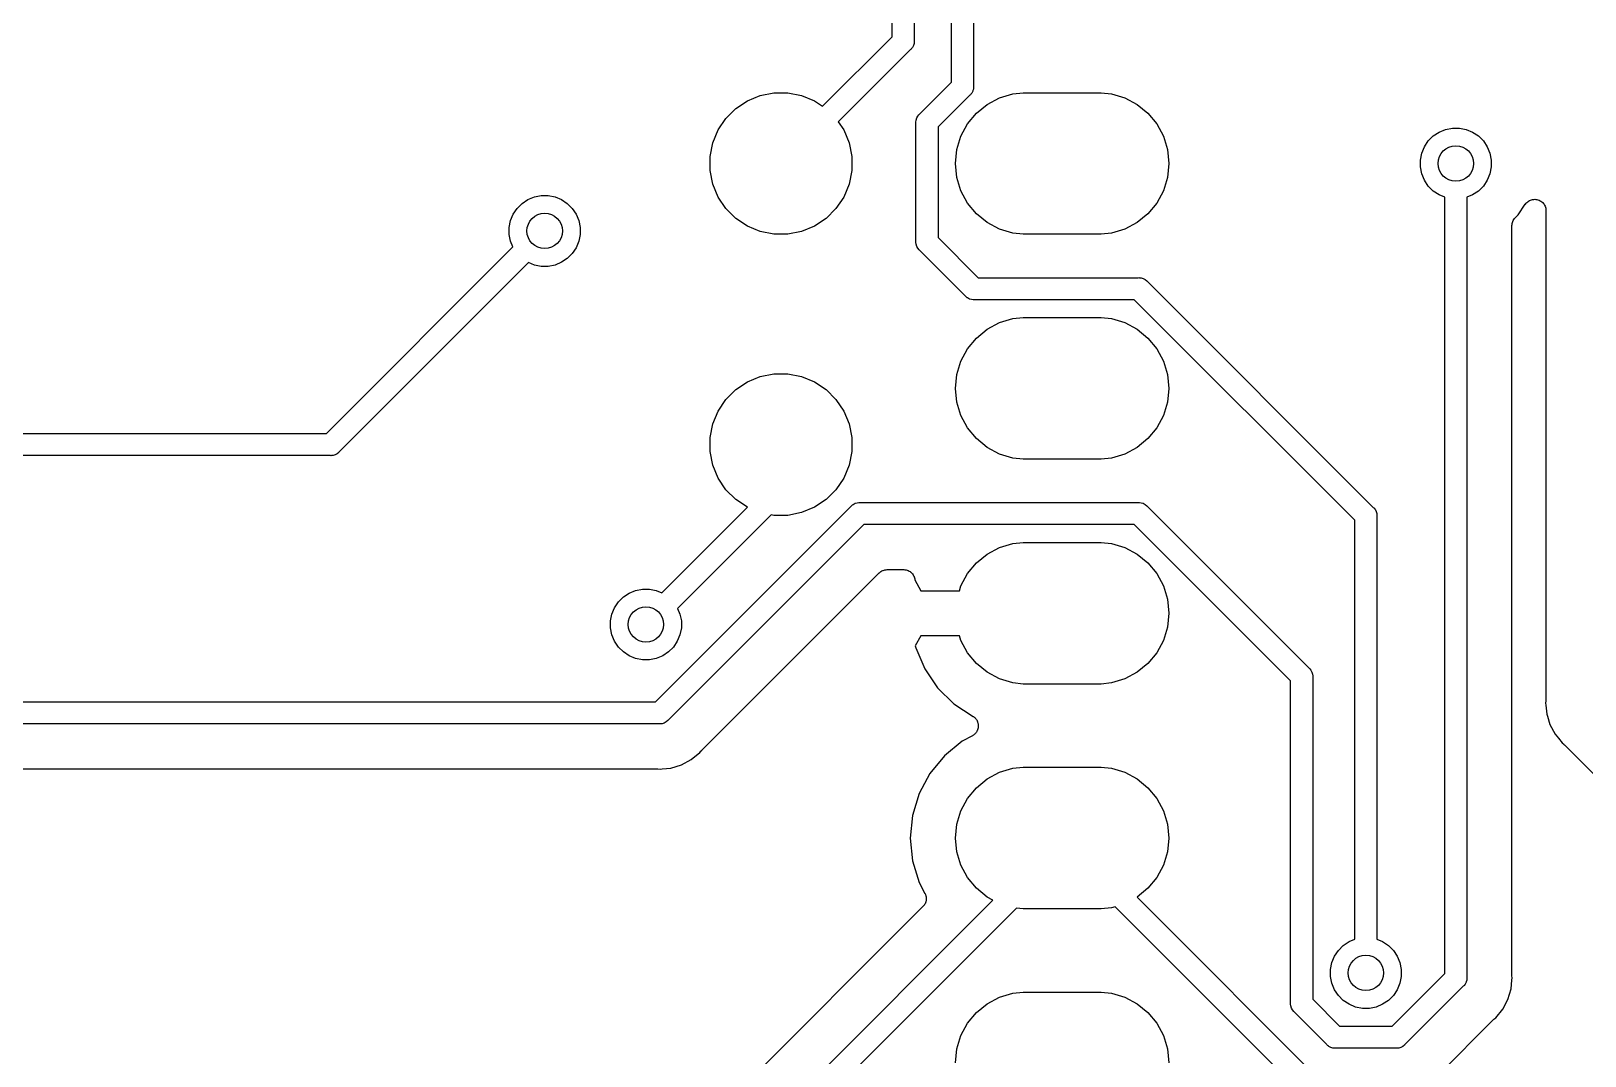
# Model space of a CAD drawing. Extents: x 19 to 115, y -142 to -17.
# Drawn here: x 77.26 to 94.8, y -130.73 to -119.15 of the extents above; entities that cross this region are included whole.
import ezdxf

# ---------------------------------------------------------------- set-up
doc = ezdxf.new("R2010")
doc.units = 0
doc.layers.add('BLACK', color=7, linetype='CONTINUOUS')

msp = doc.modelspace()

# ---------------------------------------------------------------- linework, layer by layer
at = {"layer": 'BLACK', "linetype": 'CONTINUOUS'}
for p, q in [((87.65, -119.732), (87.65, -107.811)), ((87.9, -107.857), (87.9, -119.778)), ((86.98, -119.218), (86.98, -108.512)), ((87.23, -108.466), (87.23, -119.264)), ((86.1958, -120.002), (86.98, -119.218)), ((87.23, -119.276), (87.2282, -119.294)), ((87.23, -119.264), (87.2306, -119.27)), ((87.2306, -119.27), (87.23, -119.276)), ((87.23, -119.276), (87.23, -119.276)), ((87.1891, -119.363), (86.3726, -120.179)), ((87.1938, -119.359), (87.1891, -119.363)), ((87.2011, -119.35), (87.1938, -119.359)), ((87.2094, -119.34), (87.2011, -119.35)), ((87.2211, -119.318), (87.2094, -119.34)), ((87.2282, -119.294), (87.2211, -119.318)), ((87.2211, -119.318), (87.2211, -119.318)), ((87.2909, -120.091), (87.65, -119.732)), ((87.8982, -119.809), (87.893, -119.826)), ((87.9, -119.79), (87.8982, -119.809)), ((87.9, -119.778), (87.9006, -119.784)), ((87.9006, -119.784), (87.9, -119.79)), ((87.9, -119.79), (87.9, -119.79)), ((85.215, -120.029), (85.3461, -119.941)), ((85.3461, -119.941), (85.4916, -119.881)), ((85.4916, -119.881), (85.6462, -119.85)), ((85.6462, -119.85), (85.8038, -119.85)), ((85.8038, -119.85), (85.9584, -119.881)), ((85.9584, -119.881), (86.1039, -119.941)), ((86.1039, -119.941), (86.1958, -120.002)), ((87.8591, -119.877), (87.5, -120.236)), ((87.8638, -119.873), (87.8591, -119.877)), ((87.8677, -119.868), (87.8638, -119.873)), ((87.8794, -119.854), (87.8677, -119.868)), ((87.8677, -119.868), (87.8677, -119.868)), ((87.891, -119.832), (87.8794, -119.854)), ((87.893, -119.826), (87.891, -119.832)), ((87.9316, -120.082), (88.0534, -119.982)), ((88.0534, -119.982), (88.1924, -119.907)), ((88.1924, -119.907), (88.3432, -119.862)), ((88.3432, -119.862), (88.4607, -119.85)), ((88.4607, -119.85), (89.3393, -119.85)), ((89.3393, -119.85), (89.4568, -119.862)), ((89.4568, -119.862), (89.6076, -119.907)), ((89.6076, -119.907), (89.7466, -119.982)), ((89.7466, -119.982), (89.8684, -120.082)), ((85.016, -120.271), (85.1036, -120.14)), ((85.1036, -120.14), (85.215, -120.029)), ((87.2494, -120.184), (87.2518, -120.16)), ((87.2518, -120.16), (87.2589, -120.136)), ((87.2589, -120.136), (87.2706, -120.114)), ((87.2706, -120.114), (87.2823, -120.1)), ((87.2823, -120.1), (87.2862, -120.095)), ((87.2823, -120.1), (87.2823, -120.1)), ((87.2862, -120.095), (87.2909, -120.091)), ((87.8316, -120.203), (87.9316, -120.082)), ((89.8684, -120.082), (89.9684, -120.203)), ((84.9557, -120.417), (85.016, -120.271)), ((86.3726, -120.179), (86.434, -120.271)), ((86.434, -120.271), (86.4943, -120.417)), ((87.25, -120.19), (87.2494, -120.184)), ((87.25, -121.532), (87.25, -120.19)), ((87.5, -120.236), (87.5, -121.486)), ((87.7116, -120.493), (87.7573, -120.342)), ((87.7573, -120.342), (87.8316, -120.203)), ((89.9684, -120.203), (90.0427, -120.342)), ((90.0427, -120.342), (90.0884, -120.493)), ((93.0343, -120.395), (93.09, -120.339)), ((93.09, -120.339), (93.1555, -120.296)), ((93.1555, -120.296), (93.2283, -120.265)), ((93.2283, -120.265), (93.3056, -120.25)), ((93.3056, -120.25), (93.3844, -120.25)), ((93.3844, -120.25), (93.4617, -120.265)), ((93.4617, -120.265), (93.5345, -120.296)), ((93.5345, -120.296), (93.6, -120.339)), ((93.6, -120.339), (93.6557, -120.395)), ((84.925, -120.571), (84.9557, -120.417)), ((86.4943, -120.417), (86.525, -120.571)), ((87.6961, -120.65), (87.7116, -120.493)), ((90.0884, -120.493), (90.1039, -120.65)), ((92.9604, -120.533), (92.9905, -120.461)), ((92.9905, -120.461), (93.0343, -120.395)), ((93.6557, -120.395), (93.6995, -120.461)), ((93.6995, -120.461), (93.7296, -120.533)), ((84.925, -120.729), (84.925, -120.571)), ((86.525, -120.571), (86.525, -120.729)), ((87.7116, -120.807), (87.6961, -120.65)), ((90.1039, -120.65), (90.0884, -120.807)), ((92.945, -120.611), (92.9604, -120.533)), ((92.945, -120.689), (92.945, -120.611)), ((92.9604, -120.767), (92.945, -120.689)), ((93.7296, -120.533), (93.745, -120.611)), ((93.745, -120.689), (93.7296, -120.767)), ((93.745, -120.611), (93.745, -120.689)), ((84.9557, -120.883), (84.925, -120.729)), ((86.525, -120.729), (86.4943, -120.883)), ((87.7573, -120.958), (87.7116, -120.807)), ((90.0884, -120.807), (90.0427, -120.958)), ((92.9905, -120.839), (92.9604, -120.767)), ((93.0343, -120.905), (92.9905, -120.839)), ((93.6995, -120.839), (93.6557, -120.905)), ((93.7296, -120.767), (93.6995, -120.839)), ((82.8685, -121.058), (82.9413, -121.027)), ((82.9413, -121.027), (83.0186, -121.012)), ((83.0186, -121.012), (83.0974, -121.012)), ((83.0974, -121.012), (83.1747, -121.027)), ((83.1747, -121.027), (83.2475, -121.058)), ((85.016, -121.029), (84.9557, -120.883)), ((85.1036, -121.16), (85.016, -121.029)), ((86.434, -121.029), (86.3464, -121.16)), ((86.4943, -120.883), (86.434, -121.029)), ((87.8316, -121.097), (87.7573, -120.958)), ((90.0427, -120.958), (89.9684, -121.097)), ((93.09, -120.961), (93.0343, -120.905)), ((93.1555, -121.004), (93.09, -120.961)), ((93.22, -121.031), (93.1555, -121.004)), ((93.22, -129.799), (93.22, -121.031)), ((93.5345, -121.004), (93.47, -121.031)), ((93.47, -121.031), (93.47, -129.845)), ((93.6, -120.961), (93.5345, -121.004)), ((93.6557, -120.905), (93.6, -120.961)), ((82.7035, -121.223), (82.7473, -121.157)), ((82.7473, -121.157), (82.803, -121.101)), ((82.803, -121.101), (82.8685, -121.058)), ((83.2475, -121.058), (83.313, -121.101)), ((83.313, -121.101), (83.3687, -121.157)), ((83.3687, -121.157), (83.4125, -121.223)), ((85.215, -121.271), (85.1036, -121.16)), ((86.3464, -121.16), (86.235, -121.271)), ((87.9316, -121.218), (87.8316, -121.097)), ((88.0534, -121.318), (87.9316, -121.218)), ((89.8684, -121.218), (89.7466, -121.318)), ((89.9684, -121.097), (89.8684, -121.218)), ((94.0503, -121.229), (94.1294, -121.11)), ((94.1294, -121.11), (94.1302, -121.109)), ((94.1302, -121.109), (94.1302, -121.109)), ((94.1302, -121.109), (94.1302, -121.109)), ((94.1302, -121.109), (94.1304, -121.109)), ((94.1304, -121.109), (94.1384, -121.099)), ((94.1384, -121.099), (94.1461, -121.09)), ((94.1461, -121.09), (94.1463, -121.09)), ((94.1463, -121.09), (94.1464, -121.09)), ((94.1464, -121.09), (94.1559, -121.082)), ((94.1559, -121.082), (94.1654, -121.075)), ((94.1654, -121.075), (94.1656, -121.075)), ((94.1656, -121.075), (94.1657, -121.075)), ((94.1657, -121.075), (94.1765, -121.069)), ((94.1765, -121.069), (94.1874, -121.063)), ((94.1874, -121.063), (94.1876, -121.063)), ((94.1876, -121.063), (94.1877, -121.063)), ((94.1877, -121.063), (94.1995, -121.06)), ((94.1995, -121.06), (94.2112, -121.056)), ((94.2112, -121.056), (94.2114, -121.056)), ((94.2114, -121.056), (94.2115, -121.056)), ((94.2115, -121.056), (94.2237, -121.055)), ((94.2237, -121.055), (94.2359, -121.054)), ((94.2359, -121.054), (94.236, -121.054)), ((94.236, -121.054), (94.2362, -121.054)), ((94.2362, -121.054), (94.2482, -121.055)), ((94.2482, -121.055), (94.2605, -121.057)), ((94.2605, -121.057), (94.2607, -121.057)), ((94.2607, -121.057), (94.2609, -121.057)), ((94.2609, -121.057), (94.2723, -121.06)), ((94.2723, -121.06), (94.2842, -121.064)), ((94.2842, -121.064), (94.2844, -121.064)), ((94.2844, -121.064), (94.2845, -121.064)), ((94.2845, -121.064), (94.2951, -121.07)), ((94.2951, -121.07), (94.306, -121.076)), ((94.306, -121.076), (94.3061, -121.076)), ((94.3061, -121.076), (94.3063, -121.076)), ((94.3063, -121.076), (94.3156, -121.084)), ((94.3156, -121.084), (94.3251, -121.091)), ((94.3251, -121.091), (94.3252, -121.092)), ((94.3252, -121.092), (94.3253, -121.092)), ((94.3253, -121.092), (94.3329, -121.101)), ((94.3329, -121.101), (94.3408, -121.111)), ((94.3408, -121.111), (94.3409, -121.111)), ((94.3409, -121.111), (94.341, -121.111)), ((94.341, -121.111), (94.3466, -121.122)), ((94.3466, -121.122), (94.3524, -121.133)), ((94.3524, -121.133), (94.3525, -121.133)), ((94.3525, -121.133), (94.3525, -121.133)), ((94.3525, -121.133), (94.356, -121.145)), ((94.356, -121.145), (94.3596, -121.156)), ((94.3596, -121.156), (94.3596, -121.156)), ((94.3596, -121.156), (94.3596, -121.157)), ((94.3596, -121.157), (94.3608, -121.169)), ((94.3608, -121.169), (94.362, -121.181)), ((94.362, -121.181), (94.362, -126.708)), ((82.658, -121.373), (82.6734, -121.295)), ((82.658, -121.451), (82.658, -121.373)), ((82.6734, -121.295), (82.7035, -121.223)), ((83.4125, -121.223), (83.4426, -121.295)), ((83.4426, -121.295), (83.458, -121.373)), ((83.458, -121.373), (83.458, -121.451)), ((85.3461, -121.359), (85.215, -121.271)), ((85.4916, -121.419), (85.3461, -121.359)), ((86.1039, -121.359), (85.9584, -121.419)), ((86.235, -121.271), (86.1039, -121.359)), ((88.1924, -121.393), (88.0534, -121.318)), ((88.3432, -121.438), (88.1924, -121.393)), ((89.6076, -121.393), (89.4568, -121.438)), ((89.7466, -121.318), (89.6076, -121.393)), ((93.978, -121.352), (93.9793, -121.34)), ((93.978, -121.353), (93.978, -121.352)), ((93.978, -121.354), (93.978, -121.353)), ((93.978, -121.353), (93.978, -121.353)), ((93.978, -121.353), (93.978, -121.353)), ((93.978, -129.814), (93.978, -121.354)), ((93.9793, -121.34), (93.9805, -121.329)), ((93.9805, -121.329), (93.9807, -121.328)), ((93.9807, -121.328), (93.9808, -121.327)), ((93.9808, -121.327), (93.9843, -121.316)), ((93.9843, -121.316), (93.9878, -121.305)), ((93.9878, -121.305), (93.9881, -121.304)), ((93.9881, -121.304), (93.9883, -121.304)), ((93.9883, -121.304), (93.9939, -121.293)), ((93.9939, -121.293), (93.9995, -121.283)), ((93.9995, -121.283), (93.9999, -121.283)), ((93.9999, -121.283), (94.0002, -121.282)), ((94.0002, -121.282), (94.0077, -121.273)), ((94.0077, -121.273), (94.0152, -121.264)), ((94.0152, -121.264), (94.0503, -121.229)), ((82.6734, -121.529), (82.658, -121.451)), ((82.7001, -121.593), (82.6734, -121.529)), ((83.4426, -121.529), (83.4125, -121.601)), ((83.458, -121.451), (83.4426, -121.529)), ((85.6462, -121.45), (85.4916, -121.419)), ((85.8038, -121.45), (85.6462, -121.45)), ((85.9584, -121.419), (85.8038, -121.45)), ((87.2494, -121.538), (87.25, -121.532)), ((87.25, -121.544), (87.2494, -121.538)), ((87.2518, -121.562), (87.25, -121.544)), ((87.25, -121.544), (87.25, -121.544)), ((87.2589, -121.586), (87.2518, -121.562)), ((87.5, -121.486), (87.9538, -121.94)), ((88.4607, -121.45), (88.3432, -121.438)), ((89.3393, -121.45), (88.4607, -121.45)), ((89.4568, -121.438), (89.3393, -121.45)), ((80.5932, -123.7), (82.7001, -121.593)), ((83.313, -121.723), (83.2475, -121.766)), ((83.3687, -121.667), (83.313, -121.723)), ((83.4125, -121.601), (83.3687, -121.667)), ((87.2706, -121.608), (87.2589, -121.586)), ((87.2862, -121.627), (87.2706, -121.608)), ((87.2909, -121.631), (87.2862, -121.627)), ((87.8093, -122.149), (87.2909, -121.631)), ((82.8769, -121.77), (80.7377, -123.909)), ((82.9413, -121.797), (82.8769, -121.77)), ((83.0186, -121.812), (82.9413, -121.797)), ((83.0974, -121.812), (83.0186, -121.812)), ((83.1747, -121.797), (83.0974, -121.812)), ((83.2475, -121.766), (83.1747, -121.797)), ((87.9538, -121.94), (89.7599, -121.94)), ((89.7599, -121.94), (89.766, -121.939)), ((89.766, -121.939), (89.7721, -121.94)), ((89.7721, -121.94), (89.7721, -121.94)), ((89.7721, -121.94), (89.7905, -121.942)), ((89.7905, -121.942), (89.8141, -121.949)), ((89.8141, -121.949), (89.8358, -121.961)), ((89.8358, -121.961), (89.8548, -121.976)), ((89.8548, -121.976), (89.8587, -121.981)), ((89.8587, -121.981), (92.4131, -124.535)), ((87.8132, -122.154), (87.8093, -122.149)), ((87.8179, -122.158), (87.8132, -122.154)), ((87.8294, -122.167), (87.8179, -122.158)), ((87.8179, -122.158), (87.8179, -122.158)), ((87.8322, -122.169), (87.8294, -122.167)), ((87.8539, -122.181), (87.8322, -122.169)), ((87.8775, -122.188), (87.8539, -122.181)), ((87.8959, -122.19), (87.8775, -122.188)), ((87.902, -122.191), (87.8959, -122.19)), ((87.8959, -122.19), (87.8959, -122.19)), ((87.9081, -122.19), (87.902, -122.191)), ((89.7142, -122.19), (87.9081, -122.19)), ((92.204, -124.68), (89.7142, -122.19)), ((88.0534, -122.522), (88.1924, -122.447)), ((88.1924, -122.447), (88.3432, -122.402)), ((88.3432, -122.402), (88.4607, -122.39)), ((88.4607, -122.39), (89.3393, -122.39)), ((89.3393, -122.39), (89.4568, -122.402)), ((89.4568, -122.402), (89.6076, -122.447)), ((89.6076, -122.447), (89.7466, -122.522)), ((87.8316, -122.743), (87.9316, -122.622)), ((87.9316, -122.622), (88.0534, -122.522)), ((89.7466, -122.522), (89.8684, -122.622)), ((89.8684, -122.622), (89.9684, -122.743)), ((87.7573, -122.882), (87.8316, -122.743)), ((89.9684, -122.743), (90.0427, -122.882)), ((87.7116, -123.033), (87.7573, -122.882)), ((90.0427, -122.882), (90.0884, -123.033)), ((85.215, -123.204), (85.3461, -123.116)), ((85.3461, -123.116), (85.4916, -123.056)), ((85.4916, -123.056), (85.6462, -123.025)), ((85.6462, -123.025), (85.8038, -123.025)), ((85.8038, -123.025), (85.9584, -123.056)), ((85.9584, -123.056), (86.1039, -123.116)), ((86.1039, -123.116), (86.235, -123.204)), ((87.6961, -123.19), (87.7116, -123.033)), ((90.0884, -123.033), (90.1039, -123.19)), ((85.016, -123.446), (85.1036, -123.315)), ((85.1036, -123.315), (85.215, -123.204)), ((86.235, -123.204), (86.3464, -123.315)), ((86.3464, -123.315), (86.434, -123.446)), ((87.7116, -123.347), (87.6961, -123.19)), ((90.1039, -123.19), (90.0884, -123.347)), ((84.9557, -123.592), (85.016, -123.446)), ((86.434, -123.446), (86.4943, -123.592)), ((87.7573, -123.498), (87.7116, -123.347)), ((87.8316, -123.637), (87.7573, -123.498)), ((90.0427, -123.498), (89.9684, -123.637)), ((90.0884, -123.347), (90.0427, -123.498)), ((84.925, -123.746), (84.9557, -123.592)), ((86.4943, -123.592), (86.525, -123.746)), ((87.9316, -123.758), (87.8316, -123.637)), ((89.9684, -123.637), (89.8684, -123.758)), ((76.3558, -123.7), (80.5932, -123.7)), ((84.925, -123.904), (84.925, -123.746)), ((86.525, -123.746), (86.525, -123.904)), ((88.0534, -123.858), (87.9316, -123.758)), ((89.8684, -123.758), (89.7466, -123.858)), ((80.6389, -123.95), (76.3558, -123.95)), ((80.645, -123.951), (80.6389, -123.95)), ((80.6511, -123.95), (80.645, -123.951)), ((80.6695, -123.948), (80.6511, -123.95)), ((80.6511, -123.95), (80.6511, -123.95)), ((80.6931, -123.941), (80.6695, -123.948)), ((80.7148, -123.929), (80.6931, -123.941)), ((80.7338, -123.914), (80.7148, -123.929)), ((80.7377, -123.909), (80.7338, -123.914)), ((84.9557, -124.058), (84.925, -123.904)), ((86.525, -123.904), (86.4943, -124.058)), ((88.1924, -123.933), (88.0534, -123.858)), ((88.3432, -123.978), (88.1924, -123.933)), ((88.4607, -123.99), (88.3432, -123.978)), ((89.3393, -123.99), (88.4607, -123.99)), ((89.4568, -123.978), (89.3393, -123.99)), ((89.6076, -123.933), (89.4568, -123.978)), ((89.7466, -123.858), (89.6076, -123.933)), ((85.016, -124.204), (84.9557, -124.058)), ((86.4943, -124.058), (86.434, -124.204)), ((85.1036, -124.335), (85.016, -124.204)), ((85.215, -124.446), (85.1036, -124.335)), ((86.3464, -124.335), (86.235, -124.446)), ((86.434, -124.204), (86.3464, -124.335)), ((84.3082, -126.73), (86.5173, -124.521)), ((84.3821, -125.499), (85.3469, -124.534)), ((85.3461, -124.534), (85.215, -124.446)), ((85.3469, -124.534), (85.3461, -124.534)), ((86.1039, -124.534), (85.9584, -124.594)), ((86.235, -124.446), (86.1039, -124.534)), ((86.5173, -124.521), (86.5212, -124.516)), ((86.5212, -124.516), (86.535, -124.505)), ((86.535, -124.505), (86.5402, -124.501)), ((86.5402, -124.501), (86.5619, -124.489)), ((86.5619, -124.489), (86.5855, -124.482)), ((86.5855, -124.482), (86.6039, -124.48)), ((86.6039, -124.48), (86.61, -124.479)), ((86.6039, -124.48), (86.6039, -124.48)), ((86.61, -124.479), (86.6161, -124.48)), ((86.6161, -124.48), (89.7599, -124.48)), ((89.7599, -124.48), (89.766, -124.479)), ((89.766, -124.479), (89.7721, -124.48)), ((89.7721, -124.48), (89.7721, -124.48)), ((89.7721, -124.48), (89.7905, -124.482)), ((89.7905, -124.482), (89.8141, -124.489)), ((89.8141, -124.489), (89.8358, -124.501)), ((89.8358, -124.501), (89.8548, -124.516)), ((89.8548, -124.516), (89.8587, -124.521)), ((89.8587, -124.521), (91.6881, -126.35)), ((92.4131, -124.535), (92.4178, -124.539)), ((92.4178, -124.539), (92.4217, -124.544)), ((92.4217, -124.544), (92.4334, -124.558)), ((85.6158, -124.619), (84.5589, -125.676)), ((85.6462, -124.625), (85.6158, -124.619)), ((85.8038, -124.625), (85.6462, -124.625)), ((85.9584, -124.594), (85.8038, -124.625)), ((92.204, -129.413), (92.204, -124.68)), ((92.4334, -124.558), (92.4368, -124.564)), ((92.4368, -124.564), (92.445, -124.58)), ((92.445, -124.58), (92.4522, -124.603)), ((92.4522, -124.603), (92.454, -124.622)), ((92.454, -124.622), (92.454, -124.622)), ((92.454, -124.622), (92.4546, -124.628)), ((92.4546, -124.628), (92.454, -124.634)), ((92.454, -124.634), (92.454, -129.413)), ((86.6618, -124.73), (84.4527, -126.939)), ((89.7142, -124.73), (86.6618, -124.73)), ((91.479, -126.495), (89.7142, -124.73)), ((87.9316, -125.162), (88.0534, -125.062)), ((88.0534, -125.062), (88.1924, -124.987)), ((88.1924, -124.987), (88.3432, -124.942)), ((88.3432, -124.942), (88.4607, -124.93)), ((88.4607, -124.93), (89.3393, -124.93)), ((89.3393, -124.93), (89.4568, -124.942)), ((89.4568, -124.942), (89.6076, -124.987)), ((89.6076, -124.987), (89.7466, -125.062)), ((89.7466, -125.062), (89.8684, -125.162)), ((86.8556, -125.258), (86.8661, -125.253)), ((86.8661, -125.253), (86.8764, -125.248)), ((86.8764, -125.248), (86.8771, -125.247)), ((86.8771, -125.247), (86.8777, -125.247)), ((86.8777, -125.247), (86.8889, -125.244)), ((86.8889, -125.244), (86.9001, -125.24)), ((86.9001, -125.24), (86.9008, -125.24)), ((86.9008, -125.24), (86.9015, -125.24)), ((86.9015, -125.24), (86.9132, -125.239)), ((86.9132, -125.239), (86.9248, -125.238)), ((86.9248, -125.238), (87.1115, -125.238)), ((87.1115, -125.238), (87.1133, -125.238)), ((87.1133, -125.238), (87.1137, -125.238)), ((87.1137, -125.238), (87.1141, -125.238)), ((87.1141, -125.238), (87.1259, -125.239)), ((87.1259, -125.239), (87.1379, -125.241)), ((87.1379, -125.241), (87.1383, -125.241)), ((87.1383, -125.241), (87.1387, -125.241)), ((87.1387, -125.241), (87.1501, -125.245)), ((87.1501, -125.245), (87.1615, -125.248)), ((87.1615, -125.248), (87.1619, -125.248)), ((87.1619, -125.248), (87.1623, -125.249)), ((87.1623, -125.249), (87.1728, -125.254)), ((87.1728, -125.254), (87.1832, -125.26)), ((87.8316, -125.283), (87.9316, -125.162)), ((89.8684, -125.162), (89.9684, -125.283)), ((84.834, -127.276), (86.835, -125.275)), ((86.835, -125.275), (86.8353, -125.275)), ((86.8353, -125.275), (86.8363, -125.274)), ((86.8353, -125.275), (86.8353, -125.275)), ((86.8353, -125.275), (86.8353, -125.275)), ((86.8363, -125.274), (86.8454, -125.267)), ((86.8454, -125.267), (86.8545, -125.259)), ((86.8545, -125.259), (86.8551, -125.259)), ((86.8551, -125.259), (86.8556, -125.258)), ((87.1832, -125.26), (87.1835, -125.26)), ((87.1835, -125.26), (87.1839, -125.261)), ((87.1839, -125.261), (87.193, -125.268)), ((87.193, -125.268), (87.2022, -125.276)), ((87.2022, -125.276), (87.2025, -125.276)), ((87.2025, -125.276), (87.2028, -125.277)), ((87.2028, -125.277), (87.2103, -125.286)), ((87.2103, -125.286), (87.2177, -125.295)), ((87.2177, -125.295), (87.2179, -125.296)), ((87.2179, -125.296), (87.2182, -125.296)), ((87.2182, -125.296), (87.2237, -125.307)), ((87.2237, -125.307), (87.2292, -125.317)), ((87.2292, -125.317), (87.2293, -125.318)), ((87.2293, -125.318), (87.2295, -125.318)), ((87.2295, -125.318), (87.2329, -125.33)), ((87.2329, -125.33), (87.2362, -125.341)), ((87.2362, -125.341), (87.2363, -125.342)), ((87.2363, -125.342), (87.2364, -125.342)), ((87.2364, -125.342), (87.2373, -125.352)), ((87.2373, -125.352), (87.3052, -125.476)), ((87.7411, -125.476), (87.7573, -125.422)), ((87.7573, -125.422), (87.8316, -125.283)), ((89.9684, -125.283), (90.0427, -125.422)), ((90.0427, -125.422), (90.0884, -125.573)), ((83.8465, -125.668), (83.8903, -125.602)), ((83.8903, -125.602), (83.946, -125.546)), ((83.946, -125.546), (84.0115, -125.503)), ((84.0115, -125.503), (84.0843, -125.472)), ((84.0843, -125.472), (84.1616, -125.457)), ((84.1616, -125.457), (84.2404, -125.457)), ((84.2404, -125.457), (84.3177, -125.472)), ((84.3177, -125.472), (84.3821, -125.499)), ((87.3052, -125.476), (87.7411, -125.476)), ((90.0884, -125.573), (90.1039, -125.73)), ((83.801, -125.818), (83.8164, -125.74)), ((83.8164, -125.74), (83.8465, -125.668)), ((84.5589, -125.676), (84.5856, -125.74)), ((84.5856, -125.74), (84.601, -125.818)), ((90.1039, -125.73), (90.0884, -125.887)), ((83.801, -125.896), (83.801, -125.818)), ((83.8164, -125.974), (83.801, -125.896)), ((84.601, -125.896), (84.5856, -125.974)), ((84.601, -125.818), (84.601, -125.896)), ((90.0884, -125.887), (90.0427, -126.038)), ((83.8465, -126.046), (83.8164, -125.974)), ((83.8903, -126.112), (83.8465, -126.046)), ((83.946, -126.168), (83.8903, -126.112)), ((84.5117, -126.112), (84.456, -126.168)), ((84.5555, -126.046), (84.5117, -126.112)), ((84.5856, -125.974), (84.5555, -126.046)), ((87.3052, -125.984), (87.2421, -126.099)), ((87.2421, -126.099), (87.2473, -126.123)), ((87.2473, -126.123), (87.3482, -126.36)), ((87.7411, -125.984), (87.3052, -125.984)), ((87.7573, -126.038), (87.7411, -125.984)), ((87.8316, -126.177), (87.7573, -126.038)), ((90.0427, -126.038), (89.9684, -126.177)), ((84.0115, -126.211), (83.946, -126.168)), ((84.0843, -126.242), (84.0115, -126.211)), ((84.1616, -126.257), (84.0843, -126.242)), ((84.2404, -126.257), (84.1616, -126.257)), ((84.3177, -126.242), (84.2404, -126.257)), ((84.3905, -126.211), (84.3177, -126.242)), ((84.456, -126.168), (84.3905, -126.211)), ((87.9316, -126.298), (87.8316, -126.177)), ((88.0534, -126.398), (87.9316, -126.298)), ((89.8684, -126.298), (89.7466, -126.398)), ((89.9684, -126.177), (89.8684, -126.298)), ((87.3482, -126.36), (87.4933, -126.573)), ((88.1924, -126.473), (88.0534, -126.398)), ((88.3432, -126.518), (88.1924, -126.473)), ((89.6076, -126.473), (89.4568, -126.518)), ((89.7466, -126.398), (89.6076, -126.473)), ((91.6881, -126.35), (91.6928, -126.354)), ((91.6928, -126.354), (91.6967, -126.359)), ((91.6967, -126.359), (91.6967, -126.359)), ((91.6967, -126.359), (91.7084, -126.373)), ((91.7084, -126.373), (91.7168, -126.389)), ((91.7168, -126.389), (91.72, -126.395)), ((91.72, -126.395), (91.7272, -126.418)), ((91.7272, -126.418), (91.729, -126.437)), ((91.729, -126.437), (91.729, -126.437)), ((91.729, -126.437), (91.7296, -126.443)), ((91.7296, -126.443), (91.729, -126.449)), ((91.729, -126.449), (91.729, -130.09)), ((87.4933, -126.573), (87.6771, -126.753)), ((88.4607, -126.53), (88.3432, -126.518)), ((89.3393, -126.53), (88.4607, -126.53)), ((89.4568, -126.518), (89.3393, -126.53)), ((91.479, -130.136), (91.479, -126.495)), ((69.4611, -126.73), (84.3082, -126.73)), ((87.6771, -126.753), (87.8962, -126.896)), ((94.3614, -126.72), (94.3589, -126.745)), ((94.3589, -126.745), (94.3614, -126.77)), ((94.362, -126.709), (94.3614, -126.715)), ((94.3614, -126.715), (94.3614, -126.72)), ((94.3614, -126.77), (94.3712, -126.869)), ((94.362, -126.708), (94.362, -126.709)), ((84.3539, -126.98), (69.5068, -126.98)), ((84.36, -126.981), (84.3539, -126.98)), ((84.3661, -126.98), (84.36, -126.981)), ((84.3845, -126.978), (84.3661, -126.98)), ((84.3661, -126.98), (84.3661, -126.98)), ((84.4081, -126.971), (84.3845, -126.978)), ((84.4298, -126.959), (84.4081, -126.971)), ((84.4488, -126.944), (84.4298, -126.959)), ((84.4527, -126.939), (84.4488, -126.944)), ((87.8962, -126.896), (87.8977, -126.897)), ((87.8977, -126.897), (87.9028, -126.902)), ((87.9028, -126.902), (87.9082, -126.905)), ((87.9082, -126.905), (87.9123, -126.909)), ((87.9123, -126.909), (87.9168, -126.913)), ((87.9168, -126.913), (87.921, -126.918)), ((87.921, -126.918), (87.9255, -126.923)), ((87.9255, -126.923), (87.9288, -126.928)), ((87.9288, -126.928), (87.9325, -126.932)), ((87.9325, -126.932), (87.9356, -126.938)), ((87.9356, -126.938), (87.9392, -126.944)), ((87.9392, -126.944), (87.9414, -126.949)), ((87.9414, -126.949), (87.9441, -126.954)), ((87.9441, -126.954), (87.946, -126.961)), ((87.946, -126.961), (87.9485, -126.967)), ((87.9485, -126.967), (87.9496, -126.972)), ((87.9496, -126.972), (87.9513, -126.978)), ((87.9513, -126.978), (87.952, -126.985)), ((87.952, -126.985), (87.9532, -126.991)), ((87.9537, -127.003), (87.9531, -127.009)), ((87.9531, -127.009), (87.9531, -127.016)), ((87.9532, -126.991), (87.9532, -126.997)), ((87.9532, -126.997), (87.9537, -127.003)), ((94.3712, -126.869), (94.3781, -126.892)), ((94.3781, -126.892), (94.4073, -126.988)), ((94.4073, -126.988), (94.4661, -127.098)), ((87.7698, -127.177), (87.5706, -127.341)), ((87.8866, -127.115), (87.7698, -127.177)), ((87.892, -127.111), (87.8866, -127.115)), ((87.8978, -127.108), (87.892, -127.111)), ((87.9023, -127.104), (87.8978, -127.108)), ((87.9072, -127.101), (87.9023, -127.104)), ((87.9119, -127.096), (87.9072, -127.101)), ((87.9169, -127.092), (87.9119, -127.096)), ((87.9206, -127.088), (87.9169, -127.092)), ((87.9248, -127.083), (87.9206, -127.088)), ((87.9284, -127.078), (87.9248, -127.083)), ((87.9325, -127.073), (87.9284, -127.078)), ((87.9353, -127.068), (87.9325, -127.073)), ((87.9386, -127.063), (87.9353, -127.068)), ((87.9411, -127.057), (87.9386, -127.063)), ((87.9442, -127.051), (87.9411, -127.057)), ((87.9459, -127.045), (87.9442, -127.051)), ((87.9481, -127.04), (87.9459, -127.045)), ((87.9494, -127.034), (87.9481, -127.04)), ((87.9513, -127.027), (87.9494, -127.034)), ((87.9519, -127.022), (87.9513, -127.027)), ((87.9531, -127.016), (87.9519, -127.022)), ((94.4661, -127.098), (94.5026, -127.143)), ((94.5026, -127.143), (94.5027, -127.143)), ((94.5027, -127.143), (94.5452, -127.195)), ((84.7134, -127.384), (84.8098, -127.305)), ((84.8098, -127.305), (84.8256, -127.285)), ((84.8256, -127.285), (84.8268, -127.284)), ((84.8268, -127.284), (84.8306, -127.28)), ((84.8306, -127.28), (84.834, -127.276)), ((87.5706, -127.341), (87.4072, -127.54)), ((94.5452, -127.195), (94.5646, -127.211)), ((94.5646, -127.211), (94.5659, -127.212)), ((94.5659, -127.212), (94.5697, -127.216)), ((94.5697, -127.216), (94.5738, -127.219)), ((94.5738, -127.219), (94.9144, -127.56)), ((69.7698, -127.488), (84.3227, -127.488)), ((84.3227, -127.488), (84.3244, -127.488)), ((84.3244, -127.488), (84.3298, -127.489)), ((84.3298, -127.489), (84.3351, -127.489)), ((84.3351, -127.489), (84.36, -127.491)), ((84.36, -127.491), (84.3849, -127.489)), ((84.3849, -127.489), (84.385, -127.489)), ((84.385, -127.489), (84.4841, -127.479)), ((84.4841, -127.479), (84.6034, -127.443)), ((84.6034, -127.443), (84.7134, -127.384)), ((88.0534, -127.602), (88.1924, -127.527)), ((88.1924, -127.527), (88.3432, -127.482)), ((88.3432, -127.482), (88.4607, -127.47)), ((88.4607, -127.47), (89.3393, -127.47)), ((89.3393, -127.47), (89.4568, -127.482)), ((89.4568, -127.482), (89.6076, -127.527)), ((89.6076, -127.527), (89.7466, -127.602)), ((87.4072, -127.54), (87.2857, -127.767)), ((87.8316, -127.823), (87.9316, -127.702)), ((87.9316, -127.702), (88.0534, -127.602)), ((89.7466, -127.602), (89.8684, -127.702)), ((89.8684, -127.702), (89.9684, -127.823)), ((87.2857, -127.767), (87.2109, -128.014)), ((87.7573, -127.962), (87.8316, -127.823)), ((89.9684, -127.823), (90.0427, -127.962)), ((87.2109, -128.014), (87.1857, -128.27)), ((87.7116, -128.113), (87.7573, -127.962)), ((90.0427, -127.962), (90.0884, -128.113)), ((87.6961, -128.27), (87.7116, -128.113)), ((90.0884, -128.113), (90.1039, -128.27)), ((87.1857, -128.27), (87.2109, -128.526)), ((87.7116, -128.427), (87.6961, -128.27)), ((90.1039, -128.27), (90.0884, -128.427)), ((87.2109, -128.526), (87.2857, -128.773)), ((87.7573, -128.578), (87.7116, -128.427)), ((87.8316, -128.717), (87.7573, -128.578)), ((90.0427, -128.578), (89.9684, -128.717)), ((90.0884, -128.427), (90.0427, -128.578)), ((87.9316, -128.838), (87.8316, -128.717)), ((89.9684, -128.717), (89.8684, -128.838)), ((87.2857, -128.773), (87.351, -128.895)), ((87.351, -128.895), (87.3518, -128.897)), ((87.3518, -128.897), (87.3539, -128.902)), ((87.3539, -128.902), (87.3565, -128.907)), ((87.3565, -128.907), (87.3585, -128.913)), ((87.3585, -128.913), (87.361, -128.92)), ((87.361, -128.92), (87.362, -128.925)), ((87.362, -128.925), (87.3636, -128.931)), ((87.3636, -128.931), (87.3642, -128.937)), ((87.3642, -128.937), (87.3655, -128.944)), ((88.0534, -128.938), (87.9316, -128.838)), ((88.1186, -128.973), (88.0534, -128.938)), ((89.7466, -128.938), (89.7457, -128.939)), ((89.7457, -128.939), (92.6528, -131.846)), ((89.8684, -128.838), (89.7466, -128.938)), ((87.3287, -129.045), (84.6288, -131.745)), ((84.9659, -132.126), (88.1186, -128.973)), ((88.3831, -129.062), (85.175, -132.27)), ((87.3324, -129.04), (87.3287, -129.045)), ((87.3364, -129.036), (87.3324, -129.04)), ((87.3402, -129.031), (87.3364, -129.036)), ((87.3445, -129.026), (87.3402, -129.031)), ((87.3472, -129.021), (87.3445, -129.026)), ((87.3504, -129.016), (87.3472, -129.021)), ((87.353, -129.01), (87.3504, -129.016)), ((87.3562, -129.004), (87.353, -129.01)), ((87.3579, -128.998), (87.3562, -129.004)), ((87.3601, -128.993), (87.3579, -128.998)), ((87.3615, -128.986), (87.3601, -128.993)), ((87.3634, -128.98), (87.3615, -128.986)), ((87.364, -128.974), (87.3634, -128.98)), ((87.3652, -128.969), (87.364, -128.974)), ((87.3653, -128.962), (87.3652, -128.969)), ((87.3659, -128.955), (87.3653, -128.962)), ((87.3655, -128.944), (87.3654, -128.95)), ((87.3654, -128.95), (87.3659, -128.955)), ((88.4607, -129.07), (88.3831, -129.062)), ((89.3393, -129.07), (88.4607, -129.07)), ((89.4568, -129.058), (89.3393, -129.07)), ((89.4989, -129.046), (89.4568, -129.058)), ((92.5083, -132.055), (89.4989, -129.046)), ((92.074, -129.483), (92.1395, -129.44)), ((92.1395, -129.44), (92.204, -129.413)), ((92.454, -129.413), (92.5185, -129.44)), ((92.5185, -129.44), (92.584, -129.483)), ((91.9444, -129.677), (91.9745, -129.605)), ((91.9745, -129.605), (92.0183, -129.539)), ((92.0183, -129.539), (92.074, -129.483)), ((92.584, -129.483), (92.6397, -129.539)), ((92.6397, -129.539), (92.6835, -129.605)), ((92.6835, -129.605), (92.7136, -129.677)), ((91.929, -129.755), (91.9444, -129.677)), ((91.929, -129.833), (91.929, -129.755)), ((92.6252, -130.394), (93.22, -129.799)), ((92.7136, -129.677), (92.729, -129.755)), ((92.729, -129.755), (92.729, -129.833)), ((93.9785, -129.819), (93.978, -129.814)), ((91.9444, -129.911), (91.929, -129.833)), ((91.9745, -129.983), (91.9444, -129.911)), ((92.0183, -130.049), (91.9745, -129.983)), ((92.6835, -129.983), (92.6397, -130.049)), ((92.7136, -129.911), (92.6835, -129.983)), ((92.729, -129.833), (92.7136, -129.911)), ((93.4291, -129.944), (92.7697, -130.603)), ((93.4338, -129.94), (93.4291, -129.944)), ((93.4388, -129.934), (93.4338, -129.94)), ((93.4494, -129.921), (93.4388, -129.934)), ((93.461, -129.899), (93.4494, -129.921)), ((93.4628, -129.893), (93.461, -129.899)), ((93.4682, -129.876), (93.4628, -129.893)), ((93.47, -129.857), (93.4682, -129.876)), ((93.47, -129.845), (93.4706, -129.851)), ((93.4706, -129.851), (93.47, -129.857)), ((93.47, -129.857), (93.47, -129.857)), ((93.9326, -130.094), (93.9688, -129.975)), ((93.9688, -129.975), (93.9786, -129.876)), ((93.9784, -129.824), (93.9785, -129.819)), ((93.9786, -129.826), (93.9784, -129.824)), ((93.9811, -129.851), (93.9786, -129.826)), ((93.9786, -129.876), (93.9811, -129.851)), ((93.9786, -129.876), (93.9786, -129.876)), ((87.9316, -130.242), (88.0534, -130.142)), ((88.0534, -130.142), (88.1924, -130.067)), ((88.1924, -130.067), (88.3432, -130.022)), ((88.3432, -130.022), (88.4607, -130.01)), ((88.4607, -130.01), (89.3393, -130.01)), ((89.3393, -130.01), (89.4568, -130.022)), ((89.4568, -130.022), (89.6076, -130.067)), ((89.6076, -130.067), (89.7466, -130.142)), ((89.7466, -130.142), (89.8684, -130.242)), ((91.4784, -130.142), (91.479, -130.136)), ((91.479, -130.148), (91.4784, -130.142)), ((91.4808, -130.167), (91.479, -130.148)), ((91.479, -130.148), (91.479, -130.148)), ((91.488, -130.19), (91.4808, -130.167)), ((91.729, -130.09), (92.0328, -130.394)), ((92.074, -130.105), (92.0183, -130.049)), ((92.1395, -130.148), (92.074, -130.105)), ((92.2123, -130.179), (92.1395, -130.148)), ((92.5185, -130.148), (92.4457, -130.179)), ((92.584, -130.105), (92.5185, -130.148)), ((92.6397, -130.049), (92.584, -130.105)), ((93.8739, -130.204), (93.9326, -130.094)), ((87.8316, -130.363), (87.9316, -130.242)), ((89.8684, -130.242), (89.9684, -130.363)), ((91.4996, -130.212), (91.488, -130.19)), ((91.5152, -130.231), (91.4996, -130.212)), ((91.52, -130.235), (91.5152, -130.231)), ((91.8883, -130.603), (91.52, -130.235)), ((92.2896, -130.194), (92.2123, -130.179)), ((92.3684, -130.194), (92.2896, -130.194)), ((92.4457, -130.179), (92.3684, -130.194)), ((93.151, -130.94), (93.7662, -130.325)), ((93.7662, -130.325), (93.7675, -130.324)), ((93.7675, -130.324), (93.7716, -130.32)), ((93.7716, -130.32), (93.7754, -130.317)), ((93.7754, -130.317), (93.7948, -130.301)), ((93.7948, -130.301), (93.8739, -130.204)), ((87.7116, -130.653), (87.7573, -130.502)), ((87.7573, -130.502), (87.8316, -130.363)), ((89.9684, -130.363), (90.0427, -130.502)), ((90.0427, -130.502), (90.0884, -130.653)), ((92.0328, -130.394), (92.6252, -130.394)), ((87.6961, -130.81), (87.7116, -130.653)), ((90.0884, -130.653), (90.1039, -130.81)), ((91.8922, -130.608), (91.8883, -130.603)), ((91.8969, -130.612), (91.8922, -130.608)), ((91.9093, -130.622), (91.8969, -130.612)), ((91.8969, -130.612), (91.8969, -130.612)), ((91.9112, -130.623), (91.9093, -130.622)), ((91.9329, -130.635), (91.9112, -130.623)), ((91.9565, -130.642), (91.9329, -130.635)), ((91.9749, -130.644), (91.9565, -130.642)), ((91.981, -130.645), (91.9749, -130.644)), ((91.9749, -130.644), (91.9749, -130.644)), ((91.9871, -130.644), (91.981, -130.645)), ((92.6709, -130.644), (91.9871, -130.644)), ((92.677, -130.645), (92.6709, -130.644)), ((92.6831, -130.644), (92.677, -130.645)), ((92.7015, -130.642), (92.6831, -130.644)), ((92.6831, -130.644), (92.6831, -130.644)), ((92.7251, -130.635), (92.7015, -130.642)), ((92.7468, -130.623), (92.7251, -130.635)), ((92.7658, -130.608), (92.7468, -130.623)), ((92.7697, -130.603), (92.7658, -130.608))]:
    msp.add_line(p, q, dxfattribs=at)
at = {"layer": 'BLACK'}
for centre in [(93.345, -120.65), (83.058, -121.412), (84.201, -125.857), (92.329, -129.794)]:
    msp.add_circle(centre, 0.2, dxfattribs=at)

doc.saveas('drawing.dxf')
